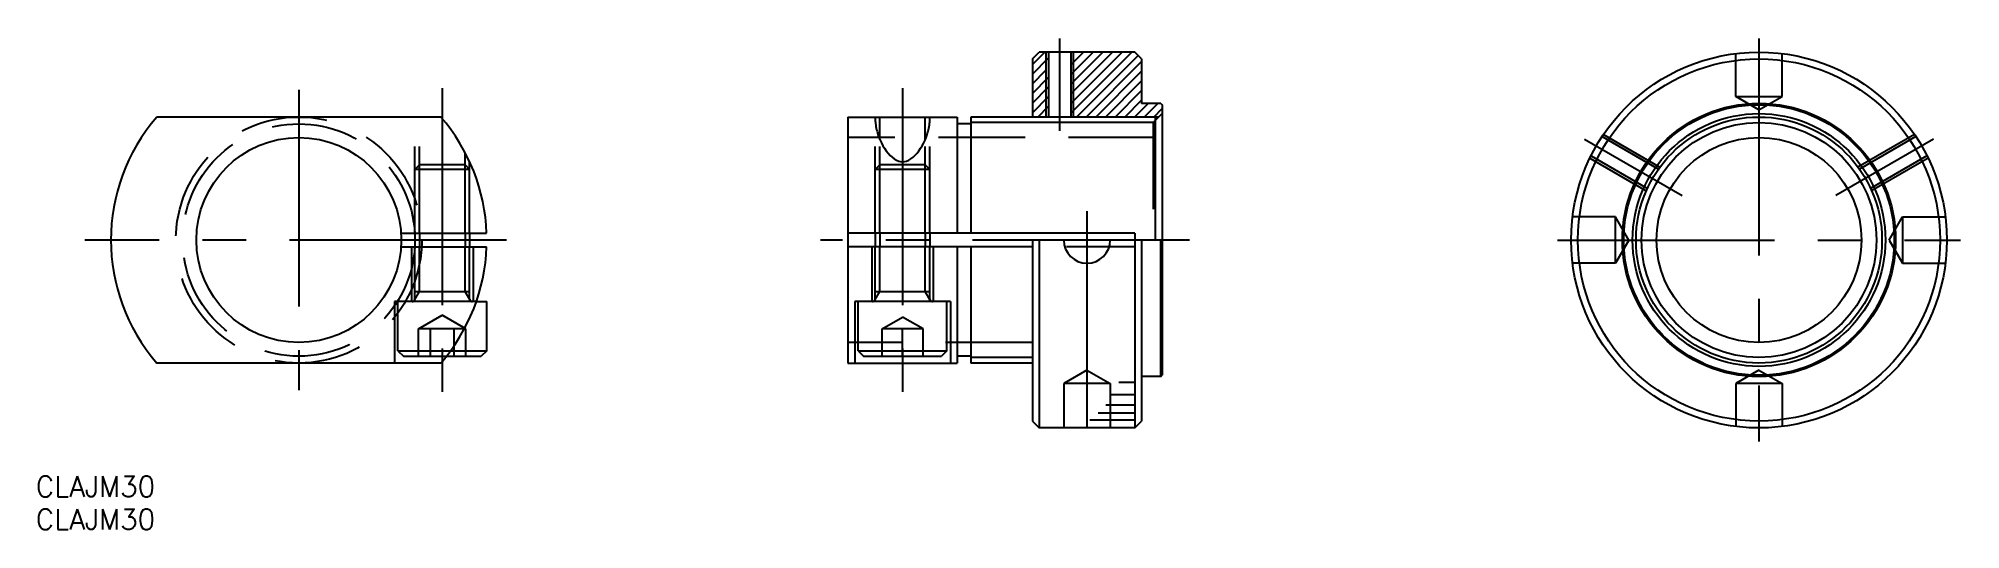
# Model space of a CAD drawing. Extents: x -252 to 30, y -42 to 30.
import ezdxf

# ---------------------------------------------------------------- set-up
doc = ezdxf.new("R2010")
doc.units = 0
doc.linetypes.add('CENTER', pattern=[50.8, 31.75, -6.35, 6.35, -6.35])
doc.linetypes.add('DASHED', pattern=[19.05, 12.7, -6.35])
doc.layers.get('0').update_dxf_attribs({"linetype": 'CONTINUOUS'})
doc.layers.add('CENTER', color=1, linetype='CENTER')
doc.styles.get("Standard").update_dxf_attribs({"font": 'txt.shx', "height": 3, "bigfont": 'bigfont.shx'})

# ---------------------------------------------------------------- blocks, each defined once
blk = doc.blocks.new('*U2')
at = {"color": 7, "linetype": 'CONTINUOUS'}
blk.add_text('CLAJM30', height=3, dxfattribs=at).set_placement((-252.2, -42.38))
blk = doc.blocks.new('*U3')
at = {"color": 7, "linetype": 'CONTINUOUS'}
blk.add_text('CLAJM30', height=3, dxfattribs=at).set_placement((-252.2, -37.58))

msp = doc.modelspace()

# ---------------------------------------------------------------- linework, layer by layer
at = {"color": 7, "linetype": 'CONTINUOUS'}
for p, q in [((-106.35, 26.5), (-105.35, 27.5)), ((-106.35, 26.5), (-106.35, 18)), ((-91.35, 27.5), (-105.35, 27.5)), ((-103.97, 27.5), (-103.97, 18)), ((-100.73, 27.5), (-100.73, 18)), ((-90.35, 26.5), (-91.35, 27.5)), ((-90.35, 26.5), (-90.35, 20)), ((-87.55, 20), (-90.35, 20)), ((-87.55, 20), (-87.35, 19.8)), ((-87.35, 19.8), (-87.35, -19.8)), ((-192.91, 18), (-234.49, 18)), ((-133.35, 18), (-117.35, 18)), ((-133.35, 18), (-133.35, -18)), ((-128.67, 14.69), (-128.67, 18)), ((-122.02, 14.69), (-122.02, 18)), ((-117.35, 18), (-117.35, 1)), ((-115.35, 17), (-117.35, 17)), ((-115.35, 18), (-115.35, 1)), ((-88.35, 18), (-115.35, 18)), ((-87.35, 18.5), (-88.35, 17.5)), ((-88.35, 18), (-88.35, 0)), ((-198.73, 1), (-186.22, 1)), ((-196.7, 1), (-196.7, -1)), ((-188.7, 1), (-188.7, -1)), ((-91.35, 1), (-133.35, 1)), ((-129.35, 1), (-129.35, -1)), ((-121.35, 1), (-121.35, -1)), ((-106.35, 0), (-106.35, -26.5)), ((-105.35, 0), (-105.35, -27.5)), ((-91.35, 1), (-91.35, -27.5)), ((-90.35, 0), (-90.35, -26.5)), ((-87.55, -20), (-87.55, 0)), ((-198.73, -1), (-186.22, -1)), ((-106.35, -1), (-133.35, -1)), ((-117.35, -1), (-117.35, -18)), ((-115.35, -1), (-115.35, -18)), ((-187.72, -9), (-186.2, -9)), ((-186.2, -16.2), (-186.2, -9)), ((-118.35, -9), (-132.35, -9)), ((-132.35, -9), (-132.35, -18)), ((-131.85, -16.2), (-131.85, -9)), ((-118.85, -16.2), (-118.85, -9)), ((-118.35, -9), (-118.35, -18)), ((-191.48, -16.2), (-186.2, -16.2)), ((-186.2, -16.2), (-187, -17)), ((-186.2, -16.2), (-187, -17)), ((-186.2, -16.2), (-187, -17)), ((-131.85, -16.2), (-118.85, -16.2)), ((-131.85, -16.2), (-131.05, -17)), ((-118.85, -16.2), (-119.65, -17)), ((-118.85, -16.2), (-119.65, -17)), ((-118.85, -16.2), (-119.65, -17)), ((-192.91, -18), (-234.49, -18)), ((-192.09, -17), (-187, -17)), ((-133.35, -18), (-117.35, -18)), ((-131.05, -17), (-119.65, -17)), ((-115.35, -17), (-117.35, -17)), ((-106.35, -18), (-115.35, -18)), ((-87.55, -20), (-90.35, -20)), ((-87.55, -20), (-87.35, -19.8)), ((-106.35, -26.5), (-105.35, -27.5)), ((-91.35, -27.5), (-105.35, -27.5)), ((-91.35, -27.5), (-90.35, -26.5))]:
    msp.add_line(p, q, dxfattribs=at)
at = {"color": 3, "linetype": 'CONTINUOUS'}
for p, q in [((-106.35, 25.69), (-104.54, 27.5)), ((-106.35, 24.28), (-103.97, 26.66)), ((-104.35, 27.5), (-104.35, 18)), ((-100.73, 25.65), (-98.88, 27.5)), ((-100.73, 24.24), (-97.47, 27.5)), ((-100.73, 22.83), (-96.05, 27.5)), ((-100.73, 21.41), (-94.64, 27.5)), ((-100.73, 20), (-93.22, 27.5)), ((-100.73, 18.58), (-91.81, 27.5)), ((-100.35, 27.5), (-100.35, 18)), ((-100.35, 27.45), (-100.29, 27.5)), ((-99.9, 18), (-90.87, 27.02)), ((-98.48, 18), (-90.35, 26.13)), ((-106.35, 22.86), (-104.35, 24.86)), ((-106.35, 21.45), (-103.97, 23.83)), ((-97.07, 18), (-90.35, 24.72)), ((-95.65, 18), (-90.35, 23.31)), ((-106.35, 20.03), (-103.97, 22.41)), ((-106.35, 18.62), (-103.97, 21)), ((-94.24, 18), (-90.35, 21.89)), ((-92.82, 18), (-90.35, 20.48)), ((-91.41, 18), (-89.41, 20)), ((-90, 18), (-88, 20)), ((-88.35, 17.19), (-115.35, 17.19)), ((-105.55, 18), (-103.97, 19.59)), ((-88.58, 18), (-87.35, 19.23)), ((-87.85, 18), (-88.35, 18)), ((-196.02, 1), (-196.02, -1)), ((-189.38, 1), (-189.38, -1)), ((-128.67, 1), (-128.67, -1)), ((-122.02, 1), (-122.02, -1)), ((-106.35, -17.19), (-115.35, -17.19)), ((-91.35, -20.86), (-93.71, -20.86)), ((-91.35, -24.16), (-95.61, -24.16)), ((-91.35, -22.66), (-94.75, -22.66)), ((-91.35, -26.36), (-97.95, -26.36)), ((-91.35, -25.36), (-96.7, -25.36))]:
    msp.add_line(p, q, dxfattribs=at)
at = {"color": 3, "linetype": 'DASHED'}
for p, q in [((-3.4, 21), (-3.4, 27.29)), ((3.4, 21), (3.4, 27.29)), ((0, 19.04), (-3.4, 21)), ((-3.4, 21), (3.4, 21)), ((0, 19.04), (3.4, 21)), ((-196.7, 1), (-196.7, 18)), ((-196.02, 1), (-196.02, 18)), ((-129.35, 1), (-129.35, 18)), ((-121.35, 1), (-121.35, 18)), ((-88.35, 17.5), (-88.66, 17.19)), ((-88.66, 17.19), (-88.66, 0)), ((-88.35, 15), (-133.35, 15)), ((-128.67, 1), (-128.67, 14.69)), ((-122.02, 1), (-122.02, 14.69)), ((-22.96, 15.13), (-14.72, 10.37)), ((-22.75, 15.45), (-14.49, 10.68)), ((22.75, 15.45), (14.49, 10.68)), ((22.96, 15.13), (14.72, 10.37)), ((-189.38, 1), (-189.38, 12.83)), ((-188.7, 1), (-188.7, 11.46)), ((-24.75, 11.98), (-16.49, 7.21)), ((-24.58, 12.32), (-16.34, 7.56)), ((24.58, 12.32), (16.34, 7.56)), ((24.75, 11.98), (16.49, 7.21)), ((-196.02, 11), (-196.7, 10.32)), ((-188.7, 10.32), (-196.7, 10.32)), ((-189.38, 11), (-196.02, 11)), ((-189.38, 11), (-188.7, 10.32)), ((-128.67, 11), (-129.35, 10.32)), ((-121.35, 10.32), (-129.35, 10.32)), ((-122.02, 11), (-128.67, 11)), ((-122.02, 11), (-121.35, 10.32)), ((-21, 3.4), (-27.29, 3.4)), ((-19.04, 0), (-21, 3.4)), ((-21, -3.4), (-21, 3.4)), ((19.04, 0), (21, 3.4)), ((21, 3.4), (21, -3.4)), ((21, 3.4), (27.29, 3.4)), ((19.04, 0), (21, -3.4)), ((-197.2, -1), (-197.2, -9)), ((-196.7, -8.6), (-196.7, -1)), ((-196.02, -7.54), (-196.02, -1)), ((-189.38, -7.54), (-189.38, -1)), ((-188.7, -8.6), (-188.7, -1)), ((-188.2, -1), (-188.2, -9)), ((-129.85, -1), (-129.85, -9)), ((-129.35, -8.6), (-129.35, -1)), ((-128.67, -7.54), (-128.67, -1)), ((-122.02, -7.54), (-122.02, -1)), ((-121.35, -8.6), (-121.35, -1)), ((-120.85, -1), (-120.85, -9)), ((-91.35, -1), (-101.35, -1)), ((-19.04, 0), (-21, -3.4)), ((-21, -3.4), (-27.29, -3.4)), ((21, -3.4), (27.29, -3.4)), ((-196.75, -8.8), (-196.02, -7.54)), ((-196.7, -7.54), (-188.7, -7.54)), ((-188.65, -8.8), (-189.38, -7.54)), ((-129.4, -8.8), (-128.67, -7.54)), ((-129.35, -7.54), (-121.35, -7.54)), ((-121.29, -8.8), (-122.02, -7.54)), ((-199.7, -9), (-199.7, -18)), ((-187.72, -9), (-199.7, -9)), ((-199.2, -16.2), (-199.2, -9)), ((-196.17, -13), (-192.7, -11)), ((-189.24, -13), (-192.7, -11)), ((-196.17, -17), (-196.17, -13)), ((-189.24, -13), (-196.17, -13)), ((-194.43, -17), (-194.43, -13)), ((-190.97, -17), (-190.97, -13)), ((-189.24, -17), (-189.24, -13)), ((-128.35, -13), (-125.35, -11.27)), ((-128.35, -17), (-128.35, -13)), ((-122.35, -13), (-128.35, -13)), ((-122.35, -13), (-125.35, -11.27)), ((-125.35, -17), (-125.35, -13)), ((-122.35, -17), (-122.35, -13)), ((-199.2, -16.2), (-191.48, -16.2)), ((-199.2, -16.2), (-198.4, -17)), ((-106.35, -15), (-133.35, -15)), ((-198.4, -17), (-192.09, -17)), ((-98.35, -19.04), (-101.75, -21)), ((-98.35, -19.04), (-94.95, -21)), ((0, -19.04), (-3.4, -21)), ((0, -19.04), (3.4, -21)), ((-94.95, -21), (-101.75, -21)), ((-101.75, -21), (-101.75, -27.5)), ((-94.95, -21), (-94.95, -27.5)), ((3.4, -21), (-3.4, -21)), ((-3.4, -21), (-3.4, -27.29)), ((3.4, -21), (3.4, -27.29))]:
    msp.add_line(p, q, dxfattribs=at)
at = {"color": 7, "linetype": 'CONTINUOUS'}
for centre, radius in [((0, 0), 27.5), ((0, 0), 26.5), ((0, 0), 20), ((0, 0), 19.8), ((0, 0), 18.5), ((0, 0), 17.19), ((-213.7, 0), 15), ((0, 0), 15)]:
    msp.add_circle(centre, radius, dxfattribs=at)
at = {"color": 3, "linetype": 'DASHED'}
for radius in [18, 17]:
    msp.add_circle((-213.7, 0), radius, dxfattribs=at)
at = {"color": 3, "linetype": 'CONTINUOUS'}
msp.add_circle((0, 0), 18, dxfattribs=at)
at = {"color": 7, "linetype": 'CONTINUOUS'}
for centre, radius, start, end in [((-213.7, 0), 27.5, 139.1148, 220.8852), ((-213.7, 0), 27.5, 2.0839, 40.8852), ((-121.73, 17.76), 7.62, 178.2177, 183.3997), ((-121.14, 18.05), 8.22, 185.1491, 198.4248), ((-129.55, 18.05), 8.22, 341.5752, 354.8509), ((-128.97, 17.76), 7.62, 356.6003, 1.7823), ((-121.51, 17.68), 7.76, 196.6934, 223.2528), ((-129.18, 17.68), 7.76, 316.7472, 343.3066), ((-124.8, 14.59), 3.24, 223.3497, 250.0378), ((-125.35, 13.4), 1.95, 253.1579, 286.8421), ((-125.89, 14.59), 3.24, 289.9622, 316.6503), ((-98.35, 0), 3.4, 180, 0), ((-213.7, 0), 27.5, 319.1148, 357.9161)]:
    msp.add_arc(centre, radius, start, end, dxfattribs=at)
at = {"color": 3, "linetype": 'DASHED'}
for centre, start, end in [((-197.1, -8.6), 270, 0), ((-188.3, -8.6), 180, 270), ((-129.75, -8.6), 270, 0), ((-120.95, -8.6), 180, 270)]:
    msp.add_arc(centre, 0.4, start, end, dxfattribs=at)
at = {"layer": 'CENTER', "color": 1, "linetype": 'CENTER'}
for p, q in [((-102.35, 29.5), (-102.35, 16)), ((0, 29.5), (0, -29.5)), ((-213.7, 22), (-213.7, -22)), ((-192.7, 22.22), (-192.7, -23.99)), ((-125.35, 22.22), (-125.35, -23.99)), ((-25.55, 14.75), (-11.26, 6.5)), ((25.55, 14.75), (11.26, 6.5)), ((-98.35, 4.22), (-98.35, -29.5)), ((-183.33, 0), (-245, 0)), ((-83.35, 0), (-137.35, 0)), ((-29.5, 0), (29.5, 0))]:
    msp.add_line(p, q, dxfattribs=at)

# ---------------------------------------------------------------- block references
at = {"color": 7, "linetype": 'CONTINUOUS'}
for name in ['*U3', '*U2']:
    msp.add_blockref(name, (0, 0), dxfattribs=at)

doc.saveas('drawing.dxf')
